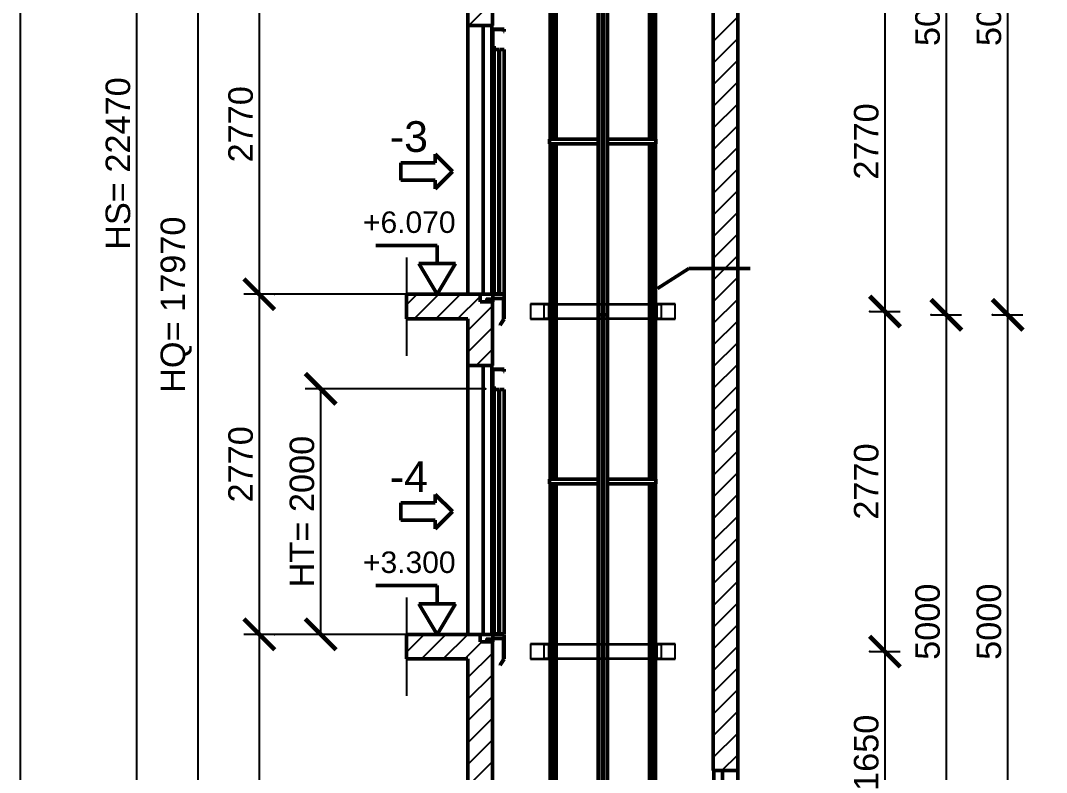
# Model space of a CAD drawing. Header units: millimetres. Extents: x -1795 to 75982, y -13206 to 25154.
# Drawn here: x 44707 to 53071, y 7508 to 13633 of the extents above; entities that cross this region are included whole.
import ezdxf
from ezdxf.enums import TextEntityAlignment as Align

# ---------------------------------------------------------------- set-up
doc = ezdxf.new("R2010")
doc.units = ezdxf.units.MM
doc.linetypes.add('AM_ISO02W050', pattern=[7.5, 6, -1.5])
doc.linetypes.add('AM_ISO08W050', pattern=[18, 12, -1.5, 3, -1.5])
for name, color, linetype, lineweight in [('AM_0', 7, 'Continuous', 50), ('AM_6', 2, 'Continuous', 35), ('LDCar-AM_0', 7, 'Continuous', 50), ('LDCar-AM_3', 6, 'AM_ISO02W050', 25), ('LDCar-AM_6', 2, 'Continuous', 35), ('LDCar-AM_7', 4, 'AM_ISO08W050', 25), ('LDGuides-AM_0', 7, 'Continuous', 50), ('LDGuides-AM_6', 2, 'Continuous', 35), ('LDRailBrackets-AM_3', 6, 'AM_ISO02W050', 25), ('LDRailBrackets-AM_6', 2, 'Continuous', 35), ('LDShaft-AM_0', 7, 'Continuous', 50), ('LDShaft-AM_4', 3, 'Continuous', 25), ('LDShaft-AM_5', 3, 'Continuous', 25), ('LDShaft-AM_6', 2, 'Continuous', 35), ('LDShaft-AM_7', 4, 'AM_ISO08W050', 25), ('LDShaft-AM_8', 1, 'Continuous', 25)]:
    doc.layers.add(name, color=color, linetype=linetype, lineweight=lineweight)
doc.layers.add('AM_VIEWS', color=1, linetype='Continuous', lineweight=25, plot=False)
doc.styles.add('LD', font='ARIALUNI.TTF')
doc.dimstyles.new('LIFT', dxfattribs={"dimtxt": 2.5, "dimasz": 2.5, "dimexe": 1.25, "dimexo": 0, "dimgap": 0.5, "dimtad": 1, "dimdec": 0, "dimzin": 1, "dimdsep": 46, "dimtxsty": 'LD', "dimblk": 'ARCHTICK', "dimcen": 0, "dimdle": 1, "dimclrd": 3, "dimclre": 3, "dimclrt": 4, "dimadec": 0, "dimazin": 0, "dimtp": 0.1, "dimtm": 0.1, "dimtfac": 0.71, "dimtdec": 0, "dimtix": 1, "dimtmove": 0, "dimatfit": 3, "dimfxl": 1, "dimtolj": 1, "dimarcsym": 0})

# ---------------------------------------------------------------- blocks, each defined once
blk = doc.blocks.new('LD_20150423131208_000000C4')
at = {"layer": 'LDShaft-AM_8'}
for p, q in [((-191.1, 12360), (0, 12551.1)), ((1800, 12229.8), (2000, 12429.8)), ((-14.4, 12360), (0, 12374.4)), ((1800, 12053), (2000, 12253)), ((1800, 11876.3), (2000, 12076.3)), ((1800, 11699.5), (2000, 11899.5)), ((1800, 11522.7), (2000, 11722.7)), ((1800, 11345.9), (2000, 11545.9)), ((1800, 11169.2), (2000, 11369.2)), ((1800, 10992.4), (2000, 11192.4)), ((1800, 10815.6), (2000, 11015.6)), ((1800, 10638.8), (2000, 10838.8)), ((1800, 10462.1), (2000, 10662.1)), ((1800, 10285.3), (2000, 10485.3)), ((1800, 10108.5), (2000, 10308.5)), ((-700, 10083.4), (-613.4, 10170)), ((-636.6, 9970), (-436.6, 10170)), ((-459.8, 9970), (-259.8, 10170)), ((-283, 9970), (-100, 10153)), ((1800, 9931.7), (2000, 10131.7)), ((-200, 9876.3), (0, 10076.3)), ((1800, 9755), (2000, 9955)), ((-200, 9699.5), (0, 9899.5)), ((-132.7, 9590), (0, 9722.7)), ((1800, 9578.2), (2000, 9778.2)), ((1800, 9401.4), (2000, 9601.4)), ((1800, 9224.6), (2000, 9424.6)), ((1800, 9047.8), (2000, 9247.8)), ((1800, 8871.1), (2000, 9071.1)), ((1800, 8694.3), (2000, 8894.3)), ((1800, 8517.5), (2000, 8717.5)), ((1800, 8340.7), (2000, 8540.7)), ((1800, 8164), (2000, 8364)), ((1800, 7987.2), (2000, 8187.2)), ((1800, 7810.4), (2000, 8010.4)), ((1800, 7633.6), (2000, 7833.6)), ((1800, 7456.9), (2000, 7656.9)), ((1800, 7280.1), (2000, 7480.1)), ((-700, 7255), (-555, 7400)), ((-578.2, 7200), (-378.2, 7400)), ((-401.4, 7200), (-201.4, 7400)), ((-224.6, 7200), (-84.6, 7340)), ((1800, 7103.3), (2000, 7303.3)), ((-200, 7047.8), (0, 7247.8)), ((1800, 6926.5), (2000, 7126.5)), ((-200, 6871.1), (0, 7071.1)), ((1800, 6749.7), (2000, 6949.7)), ((-200, 6694.3), (0, 6894.3)), ((-200, 6517.5), (0, 6717.5)), ((1800, 6573), (2000, 6773)), ((-200, 6340.7), (0, 6540.7)), ((1800, 6396.2), (2000, 6596.2)), ((-200, 6164), (0, 6364)), ((1870.6, 6290), (2000, 6419.4))]:
    blk.add_line(p, q, dxfattribs=at)
blk = doc.blocks.new('LD_20150423131208_000000C5')
at = {"layer": 'LDShaft-AM_0'}
for p, q in [((1345.5, 10217.6), (1601.4, 10380)), ((1601.4, 10380), (2101.4, 10380))]:
    blk.add_line(p, q, dxfattribs=at)
blk.add_solid([(1050, 10030), (1314.2, 10266.8), (1376.8, 10168.3), (1050, 10030)], dxfattribs=at)
at = {"layer": 'LDShaft-AM_0', "insert": (2350, 10380), "char_height": 250, "attachment_point": 5, "style": 'LD'}
blk.add_mtext('\\fArial Unicode MS|b0|i0|u0;\\C256; ', dxfattribs=at)
blk = doc.blocks.new('_ArchTick')
at = {"color": 0, "linetype": 'ByBlock', "const_width": 0.15}
blk.add_lwpolyline([(-0.5, -0.5), (0.5, 0.5)], dxfattribs=at)
blk = doc.blocks.new('*D440')
at = {"layer": 'LDShaft-AM_5', "color": 3, "transparency": 16777216}
for p, q in [((46778.5, 8633.3), (46528.5, 8633.3)), ((46653.5, 8633.3), (46653.5, 5333.3)), ((46778.5, 5333.3), (46528.5, 5333.3))]:
    blk.add_line(p, q, dxfattribs=at)
for p in [(46777.5, 8633.3), (46777.5, 5333.3)]:
    blk.add_point(p, dxfattribs=at)
at = {"layer": 'LDShaft-AM_5', "color": 3, "transparency": 16777216, "xscale": 250, "yscale": 250, "zscale": 250}
for p, rotation in [((46653.5, 8633.3), 90), ((46653.5, 5333.3), 270)]:
    blk.add_blockref('_ArchTick', p, dxfattribs=dict(at, rotation=rotation))
at = {"layer": 'LDShaft-AM_5', "color": 4, "transparency": 16777216, "insert": (46603.5, 6983.3), "char_height": 200, "attachment_point": 8, "rotation": 90, "style": 'LD'}
blk.add_mtext('3300', dxfattribs=at)
blk = doc.blocks.new('*D441')
at = {"layer": 'LDShaft-AM_5', "color": 3, "transparency": 16777216}
for p, q in [((46778.5, 11403.3), (46528.5, 11403.3)), ((46653.5, 11403.3), (46653.5, 8633.3)), ((48053.5, 8633.3), (46528.5, 8633.3))]:
    blk.add_line(p, q, dxfattribs=at)
for p in [(46777.5, 11403.3), (48052.5, 8633.3)]:
    blk.add_point(p, dxfattribs=at)
at = {"layer": 'LDShaft-AM_5', "color": 3, "transparency": 16777216, "xscale": 250, "yscale": 250, "zscale": 250}
for p, rotation in [((46653.5, 11403.3), 90), ((46653.5, 8633.3), 270)]:
    blk.add_blockref('_ArchTick', p, dxfattribs=dict(at, rotation=rotation))
at = {"layer": 'LDShaft-AM_5', "color": 4, "transparency": 16777216, "insert": (46603.5, 10018.3), "char_height": 200, "attachment_point": 8, "rotation": 90, "style": 'LD'}
blk.add_mtext('2770', dxfattribs=at)
blk = doc.blocks.new('*D442')
at = {"layer": 'LDShaft-AM_5', "color": 3, "transparency": 16777216}
for p, q in [((46778.5, 14173.3), (46528.5, 14173.3)), ((46653.5, 14173.3), (46653.5, 11403.3)), ((48053.5, 11403.3), (46528.5, 11403.3))]:
    blk.add_line(p, q, dxfattribs=at)
for p in [(46777.5, 14173.3), (48052.5, 11403.3)]:
    blk.add_point(p, dxfattribs=at)
at = {"layer": 'LDShaft-AM_5', "color": 3, "transparency": 16777216, "xscale": 250, "yscale": 250, "zscale": 250}
for p, rotation in [((46653.5, 14173.3), 90), ((46653.5, 11403.3), 270)]:
    blk.add_blockref('_ArchTick', p, dxfattribs=dict(at, rotation=rotation))
at = {"layer": 'LDShaft-AM_5', "color": 4, "transparency": 16777216, "insert": (46603.5, 12788.3), "char_height": 200, "attachment_point": 8, "rotation": 90, "style": 'LD'}
blk.add_mtext('2770', dxfattribs=at)
blk = doc.blocks.new('LD_20150423131208_000000C6')
at = {"layer": 'LDShaft-AM_0'}
for p, q in [((2000, 6290), (2000, 22670)), ((1800, 22470), (1800, 6290)), ((0, 12360), (0, 12880)), ((-200, 12739.9999), (-200, 12360)), ((-200, 12360), (-200, 10170)), ((-200, 12360), (-20, 12360)), ((-20, 12360), (0, 12360)), ((-700, 10169.9999), (-700, 9969.9999)), ((-200, 10169.9999), (-700, 10169.9999)), ((-100, 10169.9999), (-200, 10169.9999)), ((-100, 10110), (-100, 10169.9999)), ((-20, 10110), (-100, 10110)), ((0, 10110), (-20, 10110)), ((0, 9590), (0, 10110)), ((-700, 9969.9999), (-200, 9969.9999)), ((-200, 9969.9999), (-200, 9590)), ((-200, 9590), (-200, 7400)), ((-200, 9590), (-20, 9590)), ((-20, 9590), (0, 9590)), ((-700, 7399.9999), (-700, 7199.9999)), ((-200, 7399.9999), (-700, 7399.9999)), ((-100, 7399.9999), (-200, 7399.9999)), ((-100, 7340), (-100, 7399.9999)), ((-20, 7340), (-100, 7340)), ((0, 7340), (-20, 7340)), ((0, 0), (0, 7340)), ((-700, 7199.9999), (-200, 7199.9999)), ((-200, 7199.9999), (-200, -200)), ((1800, 6290), (1820, 6290)), ((1820, 6290), (2000, 6290)), ((2000, 4100), (2000, 6290))]:
    blk.add_line(p, q, dxfattribs=at)
blk = doc.blocks.new('LD_20150423131208_000000CC')
at = {"layer": 'LDRailBrackets-AM_3'}
for p, q in [((-580, 63), (-590, 63)), ((-590, 63), (-590, 60)), ((-440, 60), (-590, 60)), ((-590, 60), (-590, -60)), ((-590, 60), (-580, 60)), ((-525, 63), (-580, 63)), ((-580, 63), (-580, 60)), ((-580, 60), (-580, 63)), ((-580, 60), (-525, 60)), ((-525, 60), (-525, 63)), ((-490, 63), (-525, 63)), ((-525, 63), (-525, 60)), ((-525, 60), (-490, 60)), ((-490, 60), (-490, 63)), ((-460, 63), (-490, 63)), ((-490, 63), (-490, 60)), ((-490, 60), (-460, 60)), ((480, 60), (-480, 60)), ((-480, 60), (-480, 57)), ((480, 57), (-480, 57)), ((-480, 57), (-480, -57)), ((-480, 57), (480, 57)), ((-440, 63), (-460, 63)), ((-460, 63), (-460, 60)), ((-460, 60), (-460, 63)), ((-460, 60), (-440, 60)), ((-440, 60), (-440, 63)), ((-440, -60), (-440, 60)), ((440, 63), (440, 60)), ((460, 63), (440, 63)), ((590, 60), (440, 60)), ((440, 60), (440, -60)), ((440, 60), (460, 60)), ((460, 60), (460, 63)), ((460, 63), (460, 60)), ((490, 63), (460, 63)), ((460, 60), (490, 60)), ((480, 57), (480, 60)), ((480, -57), (480, 57)), ((490, 63), (490, 60)), ((525, 63), (490, 63)), ((490, 60), (490, 63)), ((490, 60), (525, 60)), ((525, 63), (525, 60)), ((580, 63), (525, 63)), ((525, 60), (525, 63)), ((525, 60), (580, 60)), ((580, 60), (580, 63)), ((580, 63), (580, 60)), ((590, 63), (580, 63)), ((580, 60), (590, 60)), ((590, 60), (590, 63)), ((590, -60), (590, 60)), ((-590, -60), (-440, -60)), ((-580, -60), (-590, -60)), ((-590, -60), (-590, -63)), ((-590, -63), (-580, -63)), ((-525, -60), (-580, -60)), ((-580, -60), (-580, -63)), ((-580, -63), (-580, -60)), ((-580, -63), (-525, -63)), ((-525, -63), (-525, -60)), ((-490, -60), (-525, -60)), ((-525, -60), (-525, -63)), ((-525, -63), (-490, -63)), ((-490, -63), (-490, -60)), ((-460, -60), (-490, -60)), ((-490, -60), (-490, -63)), ((-490, -63), (-460, -63)), ((-480, -57), (480, -57)), ((480, -57), (-480, -57)), ((-480, -57), (-480, -60)), ((-480, -60), (480, -60)), ((-440, -60), (-460, -60)), ((-460, -60), (-460, -63)), ((-460, -63), (-460, -60)), ((-460, -63), (-440, -63)), ((-440, -63), (-440, -60)), ((440, -60), (590, -60)), ((440, -60), (440, -63)), ((460, -60), (440, -60)), ((440, -63), (460, -63)), ((460, -63), (460, -60)), ((460, -60), (460, -63)), ((490, -60), (460, -60)), ((460, -63), (490, -63)), ((480, -60), (480, -57)), ((490, -60), (490, -63)), ((525, -60), (490, -60)), ((490, -63), (490, -60)), ((490, -63), (525, -63)), ((525, -60), (525, -63)), ((580, -60), (525, -60)), ((525, -63), (525, -60)), ((525, -63), (580, -63)), ((580, -63), (580, -60)), ((580, -60), (580, -63)), ((590, -60), (580, -60)), ((580, -63), (590, -63)), ((590, -63), (590, -60))]:
    blk.add_line(p, q, dxfattribs=at)
blk = doc.blocks.new('*D456')
at = {"layer": 'LDShaft-AM_5', "color": 3, "transparency": 16777216}
for p, q in [((51628.5, 8493.3), (51878.5, 8493.3)), ((51753.5, 8493.3), (51753.5, 6843.3)), ((51628.5, 6843.3), (51878.5, 6843.3))]:
    blk.add_line(p, q, dxfattribs=at)
for p in [(51629.5, 8493.3), (51629.5, 6843.3)]:
    blk.add_point(p, dxfattribs=at)
at = {"layer": 'LDShaft-AM_5', "color": 3, "transparency": 16777216, "xscale": 250, "yscale": 250, "zscale": 250}
for p, rotation in [((51753.5, 8493.3), 90), ((51753.5, 6843.3), 270)]:
    blk.add_blockref('_ArchTick', p, dxfattribs=dict(at, rotation=rotation))
at = {"layer": 'LDShaft-AM_5', "color": 4, "transparency": 16777216, "insert": (51703.5, 7668.3), "char_height": 200, "attachment_point": 8, "rotation": 90, "style": 'LD'}
blk.add_mtext('1650', dxfattribs=at)
blk = doc.blocks.new('LD_20150423131208_000000CD')
at = {"layer": 'LDRailBrackets-AM_3'}
for p, q in [((-580, 63), (-590, 63)), ((-590, 63), (-590, 60)), ((-440, 60), (-590, 60)), ((-590, 60), (-590, -60)), ((-590, 60), (-580, 60)), ((-525, 63), (-580, 63)), ((-580, 63), (-580, 60)), ((-580, 60), (-580, 63)), ((-580, 60), (-525, 60)), ((-525, 60), (-525, 63)), ((-490, 63), (-525, 63)), ((-525, 63), (-525, 60)), ((-525, 60), (-490, 60)), ((-490, 60), (-490, 63)), ((-460, 63), (-490, 63)), ((-490, 63), (-490, 60)), ((-490, 60), (-460, 60)), ((480, 60), (-480, 60)), ((-480, 60), (-480, 57)), ((480, 57), (-480, 57)), ((-480, 57), (-480, -57)), ((-480, 57), (480, 57)), ((-440, 63), (-460, 63)), ((-460, 63), (-460, 60)), ((-460, 60), (-460, 63)), ((-460, 60), (-440, 60)), ((-440, 60), (-440, 63)), ((-440, -60), (-440, 60)), ((440, 63), (440, 60)), ((460, 63), (440, 63)), ((590, 60), (440, 60)), ((440, 60), (440, -60)), ((440, 60), (460, 60)), ((460, 60), (460, 63)), ((460, 63), (460, 60)), ((490, 63), (460, 63)), ((460, 60), (490, 60)), ((480, 57), (480, 60)), ((480, -57), (480, 57)), ((490, 63), (490, 60)), ((525, 63), (490, 63)), ((490, 60), (490, 63)), ((490, 60), (525, 60)), ((525, 63), (525, 60)), ((580, 63), (525, 63)), ((525, 60), (525, 63)), ((525, 60), (580, 60)), ((580, 60), (580, 63)), ((580, 63), (580, 60)), ((590, 63), (580, 63)), ((580, 60), (590, 60)), ((590, 60), (590, 63)), ((590, -60), (590, 60)), ((-590, -60), (-440, -60)), ((-580, -60), (-590, -60)), ((-590, -60), (-590, -63)), ((-590, -63), (-580, -63)), ((-525, -60), (-580, -60)), ((-580, -60), (-580, -63)), ((-580, -63), (-580, -60)), ((-580, -63), (-525, -63)), ((-525, -63), (-525, -60)), ((-490, -60), (-525, -60)), ((-525, -60), (-525, -63)), ((-525, -63), (-490, -63)), ((-490, -63), (-490, -60)), ((-460, -60), (-490, -60)), ((-490, -60), (-490, -63)), ((-490, -63), (-460, -63)), ((-480, -57), (480, -57)), ((480, -57), (-480, -57)), ((-480, -57), (-480, -60)), ((-480, -60), (480, -60)), ((-440, -60), (-460, -60)), ((-460, -60), (-460, -63)), ((-460, -63), (-460, -60)), ((-460, -63), (-440, -63)), ((-440, -63), (-440, -60)), ((440, -60), (590, -60)), ((440, -60), (440, -63)), ((460, -60), (440, -60)), ((440, -63), (460, -63)), ((460, -63), (460, -60)), ((460, -60), (460, -63)), ((490, -60), (460, -60)), ((460, -63), (490, -63)), ((480, -60), (480, -57)), ((490, -60), (490, -63)), ((525, -60), (490, -60)), ((490, -63), (490, -60)), ((490, -63), (525, -63)), ((525, -60), (525, -63)), ((580, -60), (525, -60)), ((525, -63), (525, -60)), ((525, -63), (580, -63)), ((580, -63), (580, -60)), ((580, -60), (580, -63)), ((590, -60), (580, -60)), ((580, -63), (590, -63)), ((590, -63), (590, -60))]:
    blk.add_line(p, q, dxfattribs=at)
blk = doc.blocks.new('*D458')
at = {"layer": 'LDShaft-AM_5', "color": 3, "transparency": 16777216}
for p, q in [((51628.5, 11263.3), (51878.5, 11263.3)), ((51753.5, 11263.3), (51753.5, 8493.3)), ((51628.5, 8493.3), (51878.5, 8493.3))]:
    blk.add_line(p, q, dxfattribs=at)
for p in [(51629.5, 11263.3), (51629.5, 8493.3)]:
    blk.add_point(p, dxfattribs=at)
at = {"layer": 'LDShaft-AM_5', "color": 3, "transparency": 16777216, "xscale": 250, "yscale": 250, "zscale": 250}
for p, rotation in [((51753.5, 11263.3), 90), ((51753.5, 8493.3), 270)]:
    blk.add_blockref('_ArchTick', p, dxfattribs=dict(at, rotation=rotation))
at = {"layer": 'LDShaft-AM_5', "color": 4, "transparency": 16777216, "insert": (51703.5, 9878.3), "char_height": 200, "attachment_point": 8, "rotation": 90, "style": 'LD'}
blk.add_mtext('2770', dxfattribs=at)
blk = doc.blocks.new('*D460')
at = {"layer": 'LDShaft-AM_5', "color": 3, "transparency": 16777216}
for p, q in [((51628.5, 14033.3), (51878.5, 14033.3)), ((51753.5, 14033.3), (51753.5, 11263.3)), ((51628.5, 11263.3), (51878.5, 11263.3))]:
    blk.add_line(p, q, dxfattribs=at)
for p in [(51629.5, 14033.3), (51629.5, 11263.3)]:
    blk.add_point(p, dxfattribs=at)
at = {"layer": 'LDShaft-AM_5', "color": 3, "transparency": 16777216, "xscale": 250, "yscale": 250, "zscale": 250}
for p, rotation in [((51753.5, 14033.3), 90), ((51753.5, 11263.3), 270)]:
    blk.add_blockref('_ArchTick', p, dxfattribs=dict(at, rotation=rotation))
at = {"layer": 'LDShaft-AM_5', "color": 4, "transparency": 16777216, "insert": (51703.5, 12648.3), "char_height": 200, "attachment_point": 8, "rotation": 90, "style": 'LD'}
blk.add_mtext('2770', dxfattribs=at)
blk = doc.blocks.new('LD_20150423131208_000000D2')
at = {"layer": 'LDGuides-AM_0'}
for p, q in [((0, 2500), (-25, 2500)), ((-25, 2500), (-25, 1162)), ((0, 1162), (0, 2500)), ((21.5, 2500), (0, 2500)), ((0, 2500), (0, 1162)), ((25, 2500), (21.5, 2500)), ((21.5, 2500), (21.5, 1162)), ((21.5, 1162), (21.5, 2500)), ((25, 1162), (25, 2500)), ((-25, 1122), (-25, -2500)), ((0, -2500), (0, 1122)), ((0, 1122), (0, -2500)), ((21.5, 1122), (21.5, -2500)), ((21.5, -2500), (21.5, 1122)), ((25, -2500), (25, 1122)), ((-25, -2500), (0, -2500)), ((0, -2500), (21.5, -2500)), ((21.5, -2500), (25, -2500))]:
    blk.add_line(p, q, dxfattribs=at)
blk = doc.blocks.new('LD_20150423131208_000000D3')
at = {"layer": 'LDGuides-AM_0'}
for p, q in [((0, 2500), (-25, 2500)), ((-25, 2500), (-25, 1702)), ((0, 1702), (0, 2500)), ((21.5, 2500), (0, 2500)), ((0, 2500), (0, 1702)), ((25, 2500), (21.5, 2500)), ((21.5, 2500), (21.5, 1702)), ((21.5, 1702), (21.5, 2500)), ((25, 1702), (25, 2500)), ((-25, 1662), (-25, -1068)), ((0, -1068), (0, 1662)), ((0, 1662), (0, -1068)), ((21.5, 1662), (21.5, -1068)), ((21.5, -1068), (21.5, 1662)), ((25, -1068), (25, 1662)), ((-25, -1108), (-25, -2500)), ((0, -2500), (0, -1108)), ((0, -1108), (0, -2500)), ((21.5, -1108), (21.5, -2500)), ((21.5, -2500), (21.5, -1108)), ((25, -2500), (25, -1108)), ((-25, -2500), (0, -2500)), ((0, -2500), (21.5, -2500)), ((21.5, -2500), (25, -2500))]:
    blk.add_line(p, q, dxfattribs=at)
blk = doc.blocks.new('LD_20150423131208_000000D7')
at = {"layer": 'LDGuides-AM_0'}
for p, q in [((-25, 2500), (-25, 1162)), ((-21.5, 2500), (-25, 2500)), ((-21.5, 1162), (-21.5, 2500)), ((-21.5, 2500), (-21.5, 1162)), ((0, 2500), (-21.5, 2500)), ((0, 2500), (0, 1162)), ((25, 2500), (0, 2500)), ((0, 1162), (0, 2500)), ((25, 1162), (25, 2500)), ((-25, 1122), (-25, -2500)), ((-21.5, -2500), (-21.5, 1122)), ((-21.5, 1122), (-21.5, -2500)), ((0, 1122), (0, -2500)), ((0, -2500), (0, 1122)), ((25, -2500), (25, 1122)), ((-25, -2500), (-21.5, -2500)), ((-21.5, -2500), (0, -2500)), ((0, -2500), (25, -2500))]:
    blk.add_line(p, q, dxfattribs=at)
blk = doc.blocks.new('*D474')
at = {"layer": 'LDShaft-AM_5', "color": 3, "transparency": 16777216}
for p, q in [((52128.5, 11236.3), (52378.5, 11236.3)), ((52253.5, 11236.3), (52253.5, 6236.3)), ((52128.5, 6236.3), (52378.5, 6236.3))]:
    blk.add_line(p, q, dxfattribs=at)
for p in [(52129.5, 11236.3), (52129.5, 6236.3)]:
    blk.add_point(p, dxfattribs=at)
at = {"layer": 'LDShaft-AM_5', "color": 3, "transparency": 16777216, "xscale": 250, "yscale": 250, "zscale": 250}
for p, rotation in [((52253.5, 11236.3), 90), ((52253.5, 6236.3), 270)]:
    blk.add_blockref('_ArchTick', p, dxfattribs=dict(at, rotation=rotation))
at = {"layer": 'LDShaft-AM_5', "color": 4, "transparency": 16777216, "insert": (52203.5, 8736.3), "char_height": 200, "attachment_point": 8, "rotation": 90, "style": 'LD'}
blk.add_mtext('5000', dxfattribs=at)
blk = doc.blocks.new('LD_20150423131208_000000D8')
at = {"layer": 'LDGuides-AM_0'}
for p, q in [((-25, 2500), (-25, 1702)), ((-21.5, 2500), (-25, 2500)), ((-21.5, 1702), (-21.5, 2500)), ((-21.5, 2500), (-21.5, 1702)), ((0, 2500), (-21.5, 2500)), ((0, 2500), (0, 1702)), ((25, 2500), (0, 2500)), ((0, 1702), (0, 2500)), ((25, 1702), (25, 2500)), ((-25, 1662), (-25, -1068)), ((-21.5, -1068), (-21.5, 1662)), ((-21.5, 1662), (-21.5, -1068)), ((0, 1662), (0, -1068)), ((0, -1068), (0, 1662)), ((25, -1068), (25, 1662)), ((-25, -1108), (-25, -2500)), ((-21.5, -2500), (-21.5, -1108)), ((-21.5, -1108), (-21.5, -2500)), ((0, -1108), (0, -2500)), ((0, -2500), (0, -1108)), ((25, -2500), (25, -1108)), ((-25, -2500), (-21.5, -2500)), ((-21.5, -2500), (0, -2500)), ((0, -2500), (25, -2500))]:
    blk.add_line(p, q, dxfattribs=at)
blk = doc.blocks.new('*D476')
at = {"layer": 'LDShaft-AM_5', "color": 3, "transparency": 16777216}
for p, q in [((52128.5, 16236.3), (52378.5, 16236.3)), ((52253.5, 16236.3), (52253.5, 11236.3)), ((52128.5, 11236.3), (52378.5, 11236.3))]:
    blk.add_line(p, q, dxfattribs=at)
for p in [(52129.5, 16236.3), (52129.5, 11236.3)]:
    blk.add_point(p, dxfattribs=at)
at = {"layer": 'LDShaft-AM_5', "color": 3, "transparency": 16777216, "xscale": 250, "yscale": 250, "zscale": 250}
for p, rotation in [((52253.5, 16236.3), 90), ((52253.5, 11236.3), 270)]:
    blk.add_blockref('_ArchTick', p, dxfattribs=dict(at, rotation=rotation))
at = {"layer": 'LDShaft-AM_5', "color": 4, "transparency": 16777216, "insert": (52203.5, 13736.3), "char_height": 200, "attachment_point": 8, "rotation": 90, "style": 'LD'}
blk.add_mtext('5000', dxfattribs=at)
blk = doc.blocks.new('*D484')
at = {"layer": 'LDShaft-AM_5', "color": 3, "transparency": 16777216}
for p, q in [((48553.5, 23703.3), (45528.5, 23703.3)), ((45653.5, 23703.3), (45653.5, 1233.3)), ((48553.5, 1233.3), (45528.5, 1233.3))]:
    blk.add_line(p, q, dxfattribs=at)
for p in [(48552.5, 23703.3), (48552.5, 1233.3)]:
    blk.add_point(p, dxfattribs=at)
at = {"layer": 'LDShaft-AM_5', "color": 3, "transparency": 16777216, "xscale": 250, "yscale": 250, "zscale": 250}
for p, rotation in [((45653.5, 23703.3), 90), ((45653.5, 1233.3), 270)]:
    blk.add_blockref('_ArchTick', p, dxfattribs=dict(at, rotation=rotation))
at = {"layer": 'LDShaft-AM_5', "color": 4, "transparency": 16777216, "insert": (45603.5, 12468.3), "char_height": 200, "attachment_point": 8, "rotation": 90, "style": 'LD'}
blk.add_mtext('HS= 22470', dxfattribs=at)
blk = doc.blocks.new('*D487')
at = {"layer": 'LDShaft-AM_5', "color": 3, "transparency": 16777216}
for p, q in [((48553.5, 20303.3), (46028.5, 20303.3)), ((46153.5, 20303.3), (46153.5, 2333.3)), ((48553.5, 2333.3), (46028.5, 2333.3))]:
    blk.add_line(p, q, dxfattribs=at)
for p in [(48552.5, 20303.3), (48552.5, 2333.3)]:
    blk.add_point(p, dxfattribs=at)
at = {"layer": 'LDShaft-AM_5', "color": 3, "transparency": 16777216, "xscale": 250, "yscale": 250, "zscale": 250}
for p, rotation in [((46153.5, 20303.3), 90), ((46153.5, 2333.3), 270)]:
    blk.add_blockref('_ArchTick', p, dxfattribs=dict(at, rotation=rotation))
at = {"layer": 'LDShaft-AM_5', "color": 4, "transparency": 16777216, "insert": (46103.5, 11318.3), "char_height": 200, "attachment_point": 8, "rotation": 90, "style": 'LD'}
blk.add_mtext('HQ= 17970', dxfattribs=at)
blk = doc.blocks.new('LD_20150423131208_000000EA')
at = {"layer": 'LDShaft-AM_4'}
blk.add_line((-700, 300), (-700, -500.0001), dxfattribs=at)
blk = doc.blocks.new('LD_20150423131208_000000EB')
at = {"layer": 'LDShaft-AM_0'}
for p, q in [((50, 2190), (-20.5, 2190)), ((-20.5, 2190), (-20.5, 0)), ((50, 0), (50, 2190)), ((-20.5, 0), (50, 0))]:
    blk.add_line(p, q, dxfattribs=at)
blk = doc.blocks.new('LD_20150423131208_000000EC')
at = {"layer": 'LDShaft-AM_0'}
for p, q in [((-700, 0), (-700, -0.0001)), ((5, 0), (-700, 0)), ((5, -60), (5, 0)), ((-100, -60), (5, -60))]:
    blk.add_line(p, q, dxfattribs=at)
blk = doc.blocks.new('LD_20150423131208_000000ED')
at = {"layer": 'LDCar-AM_0'}
for p, q in [((150, 2160), (50, 2160)), ((50, 2157), (147, 2157)), ((60, 2003), (60, 2157)), ((147, 2157), (147, 2140)), ((147, 2140), (150, 2140)), ((150, 2140), (150, 2160)), ((70, 2020), (67, 2020)), ((67, 2020), (67, 2003)), ((70, 2000), (70, 2020)), ((67, 2003), (50, 2003)), ((50, 2000), (70, 2000)), ((60, 0), (60, 2000)), ((70, 1995), (70, 5)), ((108, 1995), (70, 1995)), ((108, 5), (108, 1995)), ((113, 1995), (113, 5)), ((151, 1995), (113, 1995)), ((151, 5), (151, 1995)), ((50, 0), (60, 0)), ((60, 0), (60, -34)), ((150, 0), (60, 0)), ((70, 5), (108, 5)), ((113, 5), (151, 5)), ((150, -34), (150, 0)), ((60, -34), (150, -34)), ((147, -34), (147, -200)), ((150, -34), (147, -34)), ((150, -200), (150, -34)), ((147.2, -200.2), (117.2, -249.2)), ((117.2, -249.2), (119.8, -250.8)), ((119.8, -250.8), (149.8, -201.8)), ((147, -200), (150, -200)), ((149.8, -201.8), (147.2, -200.2))]:
    blk.add_line(p, q, dxfattribs=at)
at = {"layer": 'LDCar-AM_3'}
for p, q in [((71, 1995), (70, 1995)), ((70, 1995), (70, 5)), ((107, 1995), (71, 1995)), ((71, 1995), (71, 5)), ((71, 5), (71, 1995)), ((108, 1995), (107, 1995)), ((107, 1995), (107, 5)), ((107, 5), (107, 1995)), ((108, 5), (108, 1995)), ((114, 1995), (113, 1995)), ((113, 1995), (113, 5)), ((150, 1995), (114, 1995)), ((114, 1995), (114, 5)), ((114, 5), (114, 1995)), ((151, 1995), (150, 1995)), ((150, 1995), (150, 5)), ((150, 5), (150, 1995)), ((151, 5), (151, 1995)), ((70, 5), (71, 5)), ((71, 5), (107, 5)), ((107, 5), (108, 5)), ((113, 5), (114, 5)), ((114, 5), (150, 5)), ((150, 5), (151, 5))]:
    blk.add_line(p, q, dxfattribs=at)
at = {"layer": 'LDCar-AM_7'}
for p, q in [((147, -34), (1, -34)), ((1, -34), (1, -46)), ((1, -46), (4, -46)), ((4, -37), (147, -37)), ((4, -46), (4, -37)), ((147, -37), (147, -34))]:
    blk.add_line(p, q, dxfattribs=at)
blk = doc.blocks.new('LD_ENTRY_FLOOR_L')
for p, q in [((-150, 250), (0, 0)), ((0, 0), (150, 250))]:
    blk.add_line(p, q)
at = {"layer": 'AM_0'}
for p, q in [((0, 397.7), (-500, 397.7)), ((0, 250), (0, 397.7)), ((150, 250), (-150, 250))]:
    blk.add_line(p, q, dxfattribs=at)
blk = doc.blocks.new('LD_20150423131208_000000EE')
at = {"layer": 'LDCar-AM_0'}
blk.add_blockref('LD_ENTRY_FLOOR_L', (0, 0), dxfattribs=at)
at = {"layer": 'LDCar-AM_0', "style": 'LD'}
blk.add_text('+6.070', height=175, dxfattribs=at).set_placement((150, 500), align=Align.RIGHT)
blk = doc.blocks.new('LD_ENTRY_L')
for p, q in [((0, 0), (-140.6, 140.6)), ((-140.6, 70.3), (-140.6, 140.6)), ((-421.5, -70.3), (-421.5, 70.3)), ((-140.6, 70.3), (-421.5, 70.3)), ((0, 0), (-140.6, -140.6)), ((-140.6, -70.3), (-421.5, -70.3)), ((-140.6, -140.6), (-140.6, -70.3))]:
    blk.add_line(p, q)
blk = doc.blocks.new('LD_20150423131208_000000EF')
at = {"layer": 'LDCar-AM_0'}
blk.add_blockref('LD_ENTRY_L', (0, 0), dxfattribs=at)
at = {"layer": 'LDCar-AM_0', "style": 'LD'}
blk.add_text('-3', height=250, dxfattribs=at).set_placement((-200, 160), align=Align.RIGHT)
blk = doc.blocks.new('LD_20150423131208_000000F6')
at = {"layer": 'LDShaft-AM_4'}
blk.add_line((-700, 300), (-700, -500.0001), dxfattribs=at)
blk = doc.blocks.new('LD_20150423131208_000000F7')
at = {"layer": 'LDShaft-AM_0'}
for p, q in [((50, 2190), (-20.5, 2190)), ((-20.5, 2190), (-20.5, 0)), ((50, 0), (50, 2190)), ((-20.5, 0), (50, 0))]:
    blk.add_line(p, q, dxfattribs=at)
blk = doc.blocks.new('LD_20150423131208_000000F8')
at = {"layer": 'LDCar-AM_0'}
for p, q in [((150, 2160), (50, 2160)), ((50, 2157), (147, 2157)), ((60, 2003), (60, 2157)), ((147, 2157), (147, 2140)), ((147, 2140), (150, 2140)), ((150, 2140), (150, 2160)), ((70, 2020), (67, 2020)), ((67, 2020), (67, 2003)), ((70, 2000), (70, 2020)), ((67, 2003), (50, 2003)), ((50, 2000), (70, 2000)), ((60, 0), (60, 2000)), ((70, 1995), (70, 5)), ((108, 1995), (70, 1995)), ((108, 5), (108, 1995)), ((113, 1995), (113, 5)), ((151, 1995), (113, 1995)), ((151, 5), (151, 1995)), ((50, 0), (60, 0)), ((60, 0), (60, -34)), ((150, 0), (60, 0)), ((70, 5), (108, 5)), ((113, 5), (151, 5)), ((150, -34), (150, 0)), ((60, -34), (150, -34)), ((147, -34), (147, -200)), ((150, -34), (147, -34)), ((150, -200), (150, -34)), ((147.2, -200.2), (117.2, -249.2)), ((117.2, -249.2), (119.8, -250.8)), ((119.8, -250.8), (149.8, -201.8)), ((147, -200), (150, -200)), ((149.8, -201.8), (147.2, -200.2))]:
    blk.add_line(p, q, dxfattribs=at)
at = {"layer": 'LDCar-AM_3'}
for p, q in [((71, 1995), (70, 1995)), ((70, 1995), (70, 5)), ((107, 1995), (71, 1995)), ((71, 1995), (71, 5)), ((71, 5), (71, 1995)), ((108, 1995), (107, 1995)), ((107, 1995), (107, 5)), ((107, 5), (107, 1995)), ((108, 5), (108, 1995)), ((114, 1995), (113, 1995)), ((113, 1995), (113, 5)), ((150, 1995), (114, 1995)), ((114, 1995), (114, 5)), ((114, 5), (114, 1995)), ((151, 1995), (150, 1995)), ((150, 1995), (150, 5)), ((150, 5), (150, 1995)), ((151, 5), (151, 1995)), ((70, 5), (71, 5)), ((71, 5), (107, 5)), ((107, 5), (108, 5)), ((113, 5), (114, 5)), ((114, 5), (150, 5)), ((150, 5), (151, 5))]:
    blk.add_line(p, q, dxfattribs=at)
at = {"layer": 'LDCar-AM_7'}
for p, q in [((147, -34), (1, -34)), ((1, -34), (1, -46)), ((1, -46), (4, -46)), ((4, -37), (147, -37)), ((4, -46), (4, -37)), ((147, -37), (147, -34))]:
    blk.add_line(p, q, dxfattribs=at)
blk = doc.blocks.new('*D517')
at = {"layer": 'LDShaft-AM_5', "color": 3, "transparency": 16777216}
for p, q in [((48498.5, 10633.3), (47028.5, 10633.3)), ((47153.5, 10633.3), (47153.5, 8633.3)), ((48498.5, 8633.3), (47028.5, 8633.3))]:
    blk.add_line(p, q, dxfattribs=at)
for p in [(48497.5, 10633.3), (48497.5, 8633.3)]:
    blk.add_point(p, dxfattribs=at)
at = {"layer": 'LDShaft-AM_5', "color": 3, "transparency": 16777216, "xscale": 250, "yscale": 250, "zscale": 250}
for p, rotation in [((47153.5, 10633.3), 90), ((47153.5, 8633.3), 270)]:
    blk.add_blockref('_ArchTick', p, dxfattribs=dict(at, rotation=rotation))
at = {"layer": 'LDShaft-AM_5', "color": 4, "transparency": 16777216, "insert": (47103.5, 9633.3), "char_height": 200, "attachment_point": 8, "rotation": 90, "style": 'LD'}
blk.add_mtext('HT= 2000', dxfattribs=at)
blk = doc.blocks.new('LD_20150423131208_000000F9')
at = {"layer": 'LDShaft-AM_0'}
for p, q in [((-700, 0), (-700, -0.0001)), ((5, 0), (-700, 0)), ((5, -60), (5, 0)), ((-100, -60), (5, -60))]:
    blk.add_line(p, q, dxfattribs=at)
blk = doc.blocks.new('LD_20150423131208_000000FA')
at = {"layer": 'LDCar-AM_0'}
blk.add_blockref('LD_ENTRY_FLOOR_L', (0, 0), dxfattribs=at)
at = {"layer": 'LDCar-AM_0', "style": 'LD'}
blk.add_text('+3.300', height=175, dxfattribs=at).set_placement((150, 500), align=Align.RIGHT)
blk = doc.blocks.new('LD_20150423131208_000000FB')
at = {"layer": 'LDCar-AM_0'}
blk.add_blockref('LD_ENTRY_L', (0, 0), dxfattribs=at)
at = {"layer": 'LDCar-AM_0', "style": 'LD'}
blk.add_text('-4', height=250, dxfattribs=at).set_placement((-200, 160), align=Align.RIGHT)
blk = doc.blocks.new('LD_20150423131208_000000FD')
at = {"layer": 'LDShaft-AM_0'}
for p, q in [((20.5, 2190), (-50, 2190)), ((-50, 2190), (-50, 0)), ((20.5, 0), (20.5, 2190)), ((-50, 0), (20.5, 0))]:
    blk.add_line(p, q, dxfattribs=at)
blk = doc.blocks.new('LD_20150423131208_00000108')
at = {"layer": 'LDShaft-AM_7'}
blk.add_line((0, -19570), (0, 3900), dxfattribs=at)
blk = doc.blocks.new('LD_20150423131208_00000109')
at = {"layer": 'LDGuides-AM_0'}
for p, q in [((-5, 2500), (-37.5, 2500)), ((-37.5, 2500), (-37.5, -2500)), ((5, 2500), (-5, 2500)), ((-5, 2500), (-5, -2500)), ((-5, -2500), (-5, 2500)), ((5, -2500), (5, 2500)), ((37.5, 2500), (5, 2500)), ((5, 2500), (5, -2500)), ((37.5, -2500), (37.5, 2500)), ((-37.5, -2500), (-5, -2500)), ((-5, -2500), (5, -2500)), ((5, -2500), (37.5, -2500))]:
    blk.add_line(p, q, dxfattribs=at)
blk = doc.blocks.new('*D536')
at = {"layer": 'LDShaft-AM_5', "color": 3, "transparency": 16777216}
for p, q in [((52628.5, 11236.3), (52878.5, 11236.3)), ((52753.5, 11236.3), (52753.5, 6236.3)), ((52628.5, 6236.3), (52878.5, 6236.3))]:
    blk.add_line(p, q, dxfattribs=at)
for p in [(52629.5, 11236.3), (52629.5, 6236.3)]:
    blk.add_point(p, dxfattribs=at)
at = {"layer": 'LDShaft-AM_5', "color": 3, "transparency": 16777216, "xscale": 250, "yscale": 250, "zscale": 250}
for p, rotation in [((52753.5, 11236.3), 90), ((52753.5, 6236.3), 270)]:
    blk.add_blockref('_ArchTick', p, dxfattribs=dict(at, rotation=rotation))
at = {"layer": 'LDShaft-AM_5', "color": 4, "transparency": 16777216, "insert": (52703.5, 8736.3), "char_height": 200, "attachment_point": 8, "rotation": 90, "style": 'LD'}
blk.add_mtext('5000', dxfattribs=at)
blk = doc.blocks.new('LD_20150423131208_0000010A')
at = {"layer": 'LDGuides-AM_0'}
for p, q in [((-5, 2500), (-37.5, 2500)), ((-37.5, 2500), (-37.5, -2500)), ((5, 2500), (-5, 2500)), ((-5, 2500), (-5, -2500)), ((-5, -2500), (-5, 2500)), ((5, -2500), (5, 2500)), ((37.5, 2500), (5, 2500)), ((5, 2500), (5, -2500)), ((37.5, -2500), (37.5, 2500)), ((-37.5, -2500), (-5, -2500)), ((-5, -2500), (5, -2500)), ((5, -2500), (37.5, -2500))]:
    blk.add_line(p, q, dxfattribs=at)
blk = doc.blocks.new('*D538')
at = {"layer": 'LDShaft-AM_5', "color": 3, "transparency": 16777216}
for p, q in [((52628.5, 16236.3), (52878.5, 16236.3)), ((52753.5, 16236.3), (52753.5, 11236.3)), ((52628.5, 11236.3), (52878.5, 11236.3))]:
    blk.add_line(p, q, dxfattribs=at)
for p in [(52629.5, 16236.3), (52629.5, 11236.3)]:
    blk.add_point(p, dxfattribs=at)
at = {"layer": 'LDShaft-AM_5', "color": 3, "transparency": 16777216, "xscale": 250, "yscale": 250, "zscale": 250}
for p, rotation in [((52753.5, 16236.3), 90), ((52753.5, 11236.3), 270)]:
    blk.add_blockref('_ArchTick', p, dxfattribs=dict(at, rotation=rotation))
at = {"layer": 'LDShaft-AM_5', "color": 4, "transparency": 16777216, "insert": (52703.5, 13736.3), "char_height": 200, "attachment_point": 8, "rotation": 90, "style": 'LD'}
blk.add_mtext('5000', dxfattribs=at)
blk = doc.blocks.new('LD_20150423131208_0000010F')
at = {"layer": 'AM_0'}
for p, q in [((-37.5, 20), (-433, 20)), ((-433, 20), (-433, -20)), ((-37.5, 20), (-433, 20)), ((-433, 20), (-433, -20)), ((433, 20), (37.5, 20)), ((433, 20), (37.5, 20)), ((433, -20), (433, 20)), ((433, -20), (433, 20)), ((-433, -20), (-37.5, -20)), ((-433, -20), (-37.5, -20)), ((37.5, -20), (433, -20)), ((37.5, -20), (433, -20))]:
    blk.add_line(p, q, dxfattribs=at)
blk = doc.blocks.new('LD_20150423131208_00000111')
at = {"layer": 'AM_0'}
for p, q in [((-37.5, 20), (-433, 20)), ((-433, 20), (-433, -20)), ((-37.5, 20), (-433, 20)), ((-433, 20), (-433, -20)), ((433, 20), (37.5, 20)), ((433, 20), (37.5, 20)), ((433, -20), (433, 20)), ((433, -20), (433, 20)), ((-433, -20), (-37.5, -20)), ((-433, -20), (-37.5, -20)), ((37.5, -20), (433, -20)), ((37.5, -20), (433, -20))]:
    blk.add_line(p, q, dxfattribs=at)

msp = doc.modelspace()

# ---------------------------------------------------------------- linework, layer by layer
at = {"layer": 'AM_VIEWS'}
msp.add_lwpolyline([(44706.9, 25153.8), (54200.1, 25153.8), (54200.1, -500), (44706.9, -500)], close=True, dxfattribs=at)

# ---------------------------------------------------------------- block references
at = {"layer": 'AM_6'}
for name, p in [('LD_20150423131208_0000010F', (49453.5, 12648.3)), ('LD_20150423131208_00000111', (49453.5, 9878.3))]:
    msp.add_blockref(name, p, dxfattribs=at)
at = {"layer": 'LDCar-AM_6'}
for name, p in [('LD_20150423131208_000000ED', (48498.5, 11403.3)), ('LD_20150423131208_000000EF', (48228.5, 12403.3)), ('LD_20150423131208_000000EE', (48103.5, 11403.3)), ('LD_20150423131208_000000F8', (48498.5, 8633.3)), ('LD_20150423131208_000000FB', (48228.5, 9633.3)), ('LD_20150423131208_000000FA', (48103.5, 8633.3))]:
    msp.add_blockref(name, p, dxfattribs=at)
at = {"layer": 'LDGuides-AM_6'}
for name, p in [('LD_20150423131208_000000D8', (49048.5, 13736.3)), ('LD_20150423131208_0000010A', (49453.5, 13736.3)), ('LD_20150423131208_000000D3', (49858.5, 13736.3)), ('LD_20150423131208_000000D7', (49048.5, 8736.3)), ('LD_20150423131208_00000109', (49453.5, 8736.3)), ('LD_20150423131208_000000D2', (49858.5, 8736.3))]:
    msp.add_blockref(name, p, dxfattribs=at)
at = {"layer": 'LDRailBrackets-AM_6'}
for name, p in [('LD_20150423131208_000000CD', (49453.5, 11263.3)), ('LD_20150423131208_000000CC', (49453.5, 8493.3))]:
    msp.add_blockref(name, p, dxfattribs=at)
at = {"layer": 'LDShaft-AM_6'}
for name, p in [('LD_20150423131208_00000108', (49453.5, 20303.3)), ('LD_20150423131208_000000C4', (48553.5, 1233.3)), ('LD_20150423131208_000000C6', (48553.5, 1233.3)), ('LD_20150423131208_000000EB', (48498.5, 11403.3)), ('LD_20150423131208_000000EA', (48553.5, 11403.3)), ('LD_20150423131208_000000C5', (48553.5, 1233.3)), ('LD_20150423131208_000000EC', (48553.5, 11403.3)), ('LD_20150423131208_000000F7', (48498.5, 8633.3)), ('LD_20150423131208_000000F6', (48553.5, 8633.3)), ('LD_20150423131208_000000F9', (48553.5, 8633.3)), ('LD_20150423131208_000000FD', (50408.5, 5333.3))]:
    msp.add_blockref(name, p, dxfattribs=at)

# ---------------------------------------------------------------- dimensions: what is measured, and where the dimension line sits
at = {"layer": 'LDShaft-AM_5'}
for base, p1, p2, text, picture, middle in [((45653.5, 12468.3), (48553.5, 1233.3), (48553.5, 23703.3), 'HS= <>', '*D484', (45653.5, 12468.3)), ((46153.5, 11318.3), (48553.5, 2333.3), (48553.5, 20303.3), 'HQ= <>', '*D487', (46153.5, 11318.3)), ((47153.5, 9633.3), (48498.5, 8633.3), (48498.5, 10633.3), 'HT= <>', '*D517', (47153.5, 9633.3))]:
    dim = msp.add_linear_dim(base=base, p1=p1, p2=p2, angle=90, text=text, dimstyle='LIFT', override={"dimscale": 100, "dimtxt": 2, "dimtix": 1}, dxfattribs=at)
    dim.commit()
    dim.dimension.update_dxf_attribs({"geometry": picture, "text_midpoint": middle})
for base, p1, p2, picture, middle in [((52253.5, 13736.3), (52128.5, 11236.3), (52128.5, 16236.3), '*D476', (52253.5, 13736.3)), ((52753.5, 13736.3), (52628.5, 11236.3), (52628.5, 16236.3), '*D538', (52753.5, 13736.3)), ((46653.5, 12788.3), (48053.5, 11403.3), (46778.5, 14173.3), '*D442', (46653.5, 12788.3)), ((51753.5, 12648.3), (51628.5, 11263.3), (51628.5, 14033.3), '*D460', (51753.5, 12648.3)), ((46653.5, 10018.3), (48053.5, 8633.3), (46778.5, 11403.3), '*D441', (46653.5, 10018.3)), ((51753.5, 9878.3), (51628.5, 8493.3), (51628.5, 11263.3), '*D458', (51753.5, 9878.3)), ((52253.5, 8736.3), (52128.5, 6236.3), (52128.5, 11236.3), '*D474', (52253.5, 8736.3)), ((52753.5, 8736.3), (52628.5, 6236.3), (52628.5, 11236.3), '*D536', (52753.5, 8736.3)), ((46653.5, 6983.3), (46778.5, 5333.3), (46778.5, 8633.3), '*D440', (46653.5, 6983.3)), ((51753.5, 7668.3), (51628.5, 6843.3), (51628.5, 8493.3), '*D456', (51753.5, 7668.3))]:
    dim = msp.add_linear_dim(base=base, p1=p1, p2=p2, angle=90, dimstyle='LIFT', override={"dimscale": 100, "dimtxt": 2, "dimtix": 1}, dxfattribs=at)
    dim.commit()
    dim.dimension.update_dxf_attribs({"geometry": picture, "text_midpoint": middle})

doc.saveas('drawing.dxf')
